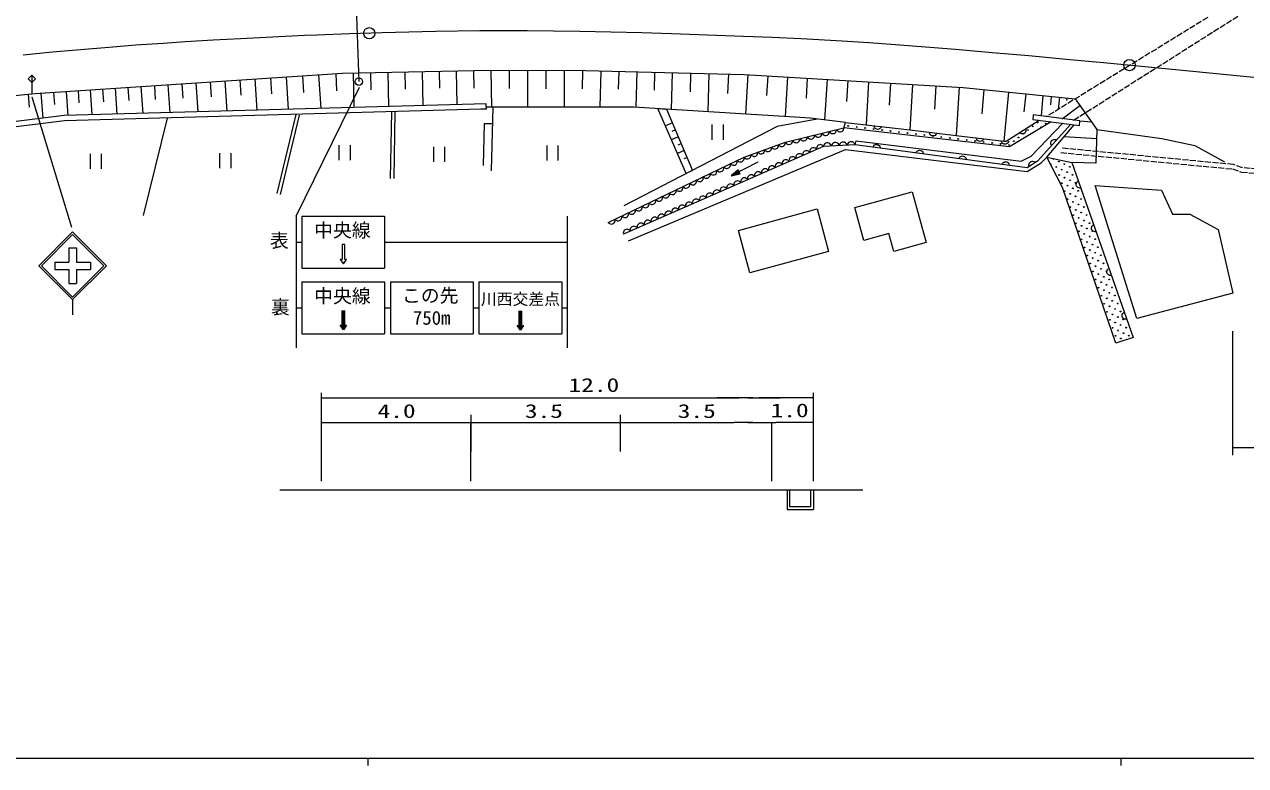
# Model space of a CAD drawing. Units: millimetres, scale not verified. Extents: x -60515 to 579485, y -102535 to 257465.
# Drawn here: x 121916 to 284026, y 81465 to 179864 of the extents above; entities that cross this region are included whole.
import ezdxf
from ezdxf.enums import TextEntityAlignment as Align

# ---------------------------------------------------------------- set-up
doc = ezdxf.new("R2010")
doc.units = ezdxf.units.MM
doc.header["$LTSCALE"] = 1000
doc.linetypes.add('CHAIN', pattern=[18.5, 12, -1.5, 3.5, -1.5])
doc.linetypes.add('USER2', pattern=[1, 0.8, -0.2])
for name, color, linetype, lineweight in [('M-BGD', 7, 'Continuous', 13), ('M-BGD-CRST', 7, 'Continuous', 13), ('M-BMK-LINE', 2, 'CHAIN', 13), ('M-BMK-SRVR', 3, 'Continuous', 13), ('M-STR-HTXT', 7, 'Continuous', 13), ('M-STR-STRC', 7, 'Continuous', 13), ('M-TTL-BAND', 7, 'Continuous', 13)]:
    doc.layers.add(name, color=color, linetype=linetype, lineweight=lineweight)
doc.styles.add('ＭＳ ゴシック', font='')
doc.styles.get('ＭＳ ゴシック').set_extended_font_data('MS Gothic')

# ---------------------------------------------------------------- blocks, each defined once
blk = doc.blocks.new('BUHIN2')
at = {"color": 7, "linetype": 'Continuous', "lineweight": 13}
blk.add_lwpolyline([(0, -500), (115, -462.5), (212.5, -402.5), (322.5, -305), (382.5, -195), (420, -77.5), (420, 77.5), (382.5, 195), (322.5, 305), (212.5, 402.5), (115, 460), (0, 500)], dxfattribs=at)
blk = doc.blocks.new('BUHIN5')
at = {"color": 7, "linetype": 'Continuous', "lineweight": 13}
blk.add_lwpolyline([(0, 500), (115, 460), (212, 400), (322, 305), (382, 195), (418, 78), (418, -78), (382, -195), (322, -305), (212, -402), (115, -462), (0, -500)], dxfattribs=at)
blk = doc.blocks.new('BUHIN9')
at = {"color": 7, "linetype": 'Continuous', "lineweight": 13}
for p, q in [((-770, 1000), (-770, -1000)), ((765, -1000), (765, 1000))]:
    blk.add_line(p, q, dxfattribs=at)
blk = doc.blocks.new('BUHIN11')
at = {"color": 7, "linetype": 'Continuous', "lineweight": 13}
for points in [[(0, 0), (-300, -1200), (300, -1200)], [(0, -246), (210, -1125), (-210, -1125)], [(0, -366), (165, -1080), (-165, -1080)], [(0, -489), (120, -1035), (-120, -1035)], [(0, -609), (75, -990), (-75, -990)]]:
    blk.add_lwpolyline(points, close=True, dxfattribs=at)
for points in [[(0, -123), (255, -1170), (-255, -1170), (0, -126)], [(0, -945), (0, -732), (30, -945), (-30, -945), (0, -732)]]:
    blk.add_lwpolyline(points, dxfattribs=at)
blk = doc.blocks.new('BUHIN13')
at = {"color": 7, "linetype": 'Continuous', "lineweight": 13}
blk.add_lwpolyline([(0, 2500), (-481, 2012), (0, 1500), (481, 2012), (0, 2500), (0, 0)], dxfattribs=at)
blk = doc.blocks.new('BUHIN16')
at = {"color": 7, "linetype": 'Continuous', "lineweight": 13}
blk.add_circle((0, 0), 500, dxfattribs=at)
blk = doc.blocks.new('BUHIN1')
at = {"color": 3, "linetype": 'Continuous', "lineweight": 13}
for radius in [750, 22.5]:
    blk.add_circle((0, 0), radius, dxfattribs=at)

msp = doc.modelspace()

# ---------------------------------------------------------------- hatches: boundary and pattern name
at = {"layer": 'M-STR-STRC'}
for points in [[(164436, 139922), (164076, 139922), (164076, 141902), (164436, 141902)], [(187938, 139872), (187578, 139872), (187578, 141852), (187938, 141852)], [(164256, 139322), (163836, 139922), (164076, 139922), (164436, 139922), (164676, 139922)], [(187758, 139272), (187338, 139872), (187578, 139872), (187938, 139872), (188178, 139872)]]:
    msp.add_hatch(color=256, dxfattribs=at).paths.add_polyline_path(points)

# ---------------------------------------------------------------- linework, layer by layer
at = {"layer": 'M-BGD', "linetype": 'USER2'}
for p, q in [((279000, 180790), (257593, 167620)), ((261196, 167159), (283138, 181041)), ((259484, 162846), (282277, 160671)), ((282406, 161262), (259541, 163443)), ((282277, 160671), (283482, 160252)), ((283608, 160844), (282406, 161262)), ((320500, 157706), (283608, 160844)), ((283482, 160252), (320449, 157108))]:
    msp.add_line(p, q, dxfattribs=at)
at = {"layer": 'M-BGD'}
for p, q in [((164158, 173397), (183855, 173779)), ((167863, 173469), (167908, 171182)), ((170161, 173514), (170249, 168959)), ((172438, 173558), (172482, 171290)), ((174716, 173602), (174803, 169086)), ((176974, 173646), (177017, 171398)), ((179232, 173690), (179319, 169213)), ((181526, 173734), (181572, 171395)), ((183821, 173779), (183915, 168898)), ((183855, 173779), (196378, 173737)), ((186262, 173771), (186281, 171335)), ((188702, 173763), (188686, 168898)), ((191135, 173755), (191127, 171326)), ((193568, 173747), (193551, 168898)), ((195992, 173738), (195959, 171318)), ((196378, 173737), (217475, 173228)), ((198416, 173688), (198300, 168898)), ((200811, 173630), (200754, 171260)), ((203206, 173572), (203093, 168881)), ((205552, 173516), (205494, 171124)), ((207897, 173459), (207779, 168584)), ((123364, 170681), (164158, 173397)), ((140952, 171852), (141199, 168144)), ((142806, 171975), (142932, 170086)), ((144660, 172099), (144916, 168249)), ((146585, 172227), (146715, 170265)), ((148510, 172355), (148776, 168357)), ((150509, 172488), (150645, 170451)), ((152508, 172622), (152785, 168469)), ((154584, 172760), (154725, 170644)), ((156661, 172898), (156948, 168586)), ((158817, 173042), (158963, 170844)), ((160973, 173185), (161271, 168707)), ((163268, 173338), (163366, 171053)), ((165566, 173425), (165655, 168830)), ((210335, 173400), (210275, 170915)), ((212772, 173341), (212650, 168275)), ((215369, 173279), (215259, 170698)), ((217475, 173228), (246554, 171487)), ((217964, 173198), (217650, 167958)), ((220584, 173042), (220427, 170417)), ((223204, 172885), (222890, 167626)), ((225834, 172727), (225675, 170068)), ((228463, 172570), (228141, 167190)), ((231221, 172405), (231055, 169635)), ((233978, 172240), (233637, 166540)), ((236899, 172065), (236723, 169131)), ((239820, 171890), (239459, 165852)), ((91727, 167665), (123364, 170681)), ((122399, 170589), (122536, 168893)), ((124117, 170731), (124339, 167402)), ((125782, 170842), (125890, 169212)), ((127446, 170953), (127658, 167765)), ((129040, 171059), (129148, 169434)), ((130634, 171165), (130854, 167854)), ((132289, 171275), (132401, 169588)), ((133944, 171385), (134173, 167947)), ((135663, 171500), (135780, 169748)), ((137382, 171614), (137620, 168044)), ((139167, 171733), (139288, 169914)), ((242915, 171705), (242729, 168596)), ((246011, 171542), (245627, 165123)), ((246554, 171487), (261425, 169978)), ((249279, 171211), (249030, 167990)), ((252547, 170879), (251934, 164377)), ((254836, 170647), (254611, 168262)), ((257125, 170414), (256870, 167713)), ((258214, 170304), (258108, 169184)), ((183218, 169322), (127184, 167752)), ((182518, 168602), (127237, 167053)), ((183218, 168622), (182518, 168602)), ((182518, 168602), (182518, 168612)), ((182518, 168602), (182518, 168612)), ((182518, 168602), (182518, 168612)), ((182518, 168602), (182518, 168612)), ((182518, 168602), (182518, 168612)), ((183218, 168898), (183218, 169322)), ((202830, 168898), (183218, 168898)), ((183218, 168898), (183218, 168622)), ((184077, 168898), (183865, 160430)), ((226263, 167412), (202830, 168898)), ((209785, 160073), (205984, 168698)), ((205984, 168698), (207165, 168623)), ((207165, 168623), (210594, 160492)), ((259303, 170193), (259151, 168579)), ((259695, 167351), (262039, 169109)), ((260298, 170092), (260268, 169774)), ((261425, 169978), (264301, 165905)), ((127237, 167053), (86710, 162068)), ((127184, 167752), (87494, 162870)), ((140868, 167435), (137699, 154489)), ((157960, 167914), (155417, 157419)), ((155903, 157301), (158446, 167796)), ((170642, 168269), (170481, 159402)), ((170981, 159393), (171142, 168260)), ((227166, 167305), (221852, 166317)), ((230897, 166864), (226263, 167412)), ((252223, 164375), (256608, 167141)), ((255841, 167844), (255765, 167249)), ((255765, 167249), (261964, 166456)), ((262040, 167051), (255841, 167844)), ((261964, 166456), (262040, 167051)), ((262040, 167051), (263583, 166922)), ((182956, 166644), (182832, 161127)), ((184021, 166644), (182956, 166644)), ((221852, 166317), (201486, 155779)), ((207942, 166780), (207004, 166384)), ((208329, 165863), (207867, 165668)), ((222937, 164232), (230715, 166150)), ((230715, 166150), (230897, 166864)), ((252698, 163611), (230715, 166150)), ((230897, 166864), (239459, 165852)), ((239459, 165852), (245627, 165123)), ((258196, 166938), (252698, 163611)), ((255564, 162388), (259779, 166735)), ((260822, 166602), (256397, 161688)), ((257621, 162255), (261286, 166542)), ((264301, 165905), (264158, 161448)), ((264301, 165905), (272927, 164735)), ((208716, 164945), (207807, 164562)), ((209104, 164025), (208657, 163836)), ((217442, 162255), (222937, 164232)), ((232181, 163879), (228002, 163674)), ((232181, 163879), (232334, 164426)), ((255028, 160835), (232181, 163879)), ((232334, 164426), (254249, 161687)), ((245627, 165123), (251934, 164377)), ((251934, 164377), (252223, 164375)), ((259961, 164993), (264263, 164722)), ((272927, 164735), (277304, 163786)), ((277304, 163786), (281220, 161626)), ((199417, 153578), (217442, 162255)), ((228002, 163674), (201428, 152037)), ((202112, 151154), (230905, 163266)), ((209492, 163104), (208613, 162733)), ((209881, 162183), (209448, 162001)), ((230905, 163266), (255036, 160324)), ((254249, 161687), (255564, 162388)), ((256882, 161482), (257621, 162255)), ((259702, 158199), (257621, 162255)), ((257621, 162255), (260951, 161515)), ((210594, 160492), (209785, 160073)), ((219286, 161584), (215733, 159747)), ((256397, 161688), (255028, 160835)), ((255036, 160324), (256882, 161482)), ((264158, 161448), (260951, 161515)), ((260951, 161515), (269086, 138284)), ((232162, 155536), (239786, 157644)), ((239786, 157644), (241646, 150914)), ((266791, 137546), (259702, 158199)), ((264067, 158466), (272878, 157847)), ((269579, 140839), (264067, 158466)), ((272878, 157847), (274337, 154674)), ((216691, 152520), (227133, 155372)), ((227133, 155372), (228674, 149732)), ((233366, 151181), (232162, 155536)), ((274337, 154674), (276628, 154674)), ((276628, 154674), (280377, 152621)), ((218232, 146879), (216691, 152520)), ((280377, 152621), (282341, 144201)), ((236679, 152097), (233366, 151181)), ((237336, 149722), (236679, 152097)), ((241646, 150914), (237336, 149722)), ((228674, 149732), (218232, 146879)), ((282341, 144201), (269579, 140839)), ((269086, 138284), (266791, 137546))]:
    msp.add_line(p, q, dxfattribs=at)
for centre in [(231278, 166382), (232401, 166249), (233525, 166116), (234648, 165983), (235772, 165850), (236895, 165718), (238019, 165585), (239142, 165452), (240266, 165319), (254509, 165344), (255138, 165839), (255766, 166335), (256394, 166830), (256889, 166202), (257518, 166697), (241389, 165186), (242513, 165053), (243637, 164921), (244760, 164788), (245884, 164655), (247007, 164522), (248131, 164389), (249254, 164256), (250378, 164124), (251501, 163991), (252625, 163858), (253253, 164353), (253881, 164849), (258523, 162003), (258896, 160935), (259243, 161656), (259617, 160588), (259964, 161309), (260685, 160962), (259270, 159867), (259991, 159520), (260338, 160241), (260712, 159173), (261059, 159894), (261433, 158826), (259644, 158799), (260018, 157732), (260365, 158453), (260739, 157385), (261086, 158106), (261807, 157759), (260392, 156664), (260766, 155596), (261113, 156317), (261460, 157038), (261834, 155970), (262181, 156691), (262554, 155623), (261140, 154528), (261487, 155249), (261861, 154181), (262207, 154902), (262928, 154555), (261514, 153460), (261887, 152393), (262234, 153113), (262581, 153834), (262955, 152767), (263302, 153487), (263676, 152420), (262261, 151325), (262608, 152046), (262982, 150978), (263329, 151699), (264050, 151352), (262635, 150257), (263009, 149189), (263356, 149910), (263703, 150631), (264077, 149563), (264424, 150284), (264798, 149216), (263383, 148121), (263730, 148842), (264104, 147774), (264451, 148495), (265172, 148148), (263757, 147054), (264131, 145986), (264478, 146707), (264825, 147427), (265198, 146360), (265545, 147081), (265919, 146013), (264505, 144918), (264852, 145639), (265225, 144571), (265572, 145292), (266293, 144945), (264878, 143850), (265252, 142782), (265599, 143503), (265946, 144224), (266320, 143156), (266667, 143877), (267041, 142809), (265626, 141715), (265973, 142435), (266347, 141368), (266694, 142088), (267068, 141021), (267415, 141741), (266000, 140647), (266374, 139579), (266721, 140300), (267442, 139953), (267789, 140674), (268163, 139606), (266748, 138511), (267095, 139232), (267469, 138164), (267816, 138885), (268536, 138538)]:
    msp.add_circle(centre, 50, dxfattribs=at)
for centre, start, end in [((256261, 165707), 74.24562, 167.61871), ((258176, 161282), 219.10658, 195.19508)]:
    msp.add_arc(centre, 50, start, end, dxfattribs=at)
at = {"layer": 'M-BGD-CRST'}
for p, q in [((161359, 119223), (161359, 130941)), ((161359, 130279), (165282, 130279)), ((163863, 130279), (182312, 130279)), ((167750, 130279), (177143, 130279)), ((177143, 130279), (185115, 130279)), ((183696, 130279), (216737, 130279)), ((218631, 130279), (213885, 130279)), ((217928, 130279), (222262, 130279)), ((226658, 130279), (219410, 130279)), ((226658, 119223), (226658, 130941)), ((161359, 127023), (165282, 127023)), ((163863, 127023), (166367, 127023)), ((166367, 127023), (181192, 127023)), ((167750, 127023), (177143, 127023)), ((177143, 127023), (185115, 127023)), ((181192, 128023), (181192, 123144)), ((181192, 119223), (181192, 127023)), ((181192, 127023), (182312, 127023)), ((183696, 127023), (186199, 127023)), ((186199, 127023), (201024, 127023)), ((201024, 128023), (201024, 123144)), ((201024, 127023), (216127, 127023)), ((218631, 127023), (216127, 127023)), ((217928, 127023), (221651, 127023)), ((221134, 119223), (221134, 127023)), ((226658, 127023), (221651, 127023)), ((155806, 118087), (233233, 118087)), ((169033, 118087), (169418, 118087)), ((216028, 118087), (223495, 118087)), ((223166, 118087), (223166, 115459)), ((223495, 118087), (223495, 115840)), ((225136, 118087), (225751, 118087)), ((226285, 118087), (227526, 118087)), ((226285, 118087), (226285, 115840)), ((226658, 118087), (229033, 118087)), ((226658, 118087), (228326, 118087)), ((226658, 118087), (226658, 115459)), ((223166, 115459), (226658, 115459)), ((223495, 115840), (226285, 115840))]:
    msp.add_line(p, q, dxfattribs=at)
at = {"layer": 'M-BMK-LINE'}
msp.add_lwpolyline([(121737, 175837), (125630, 176204), (129365, 176537), (133112, 176850), (136721, 177133), (140331, 177395), (143315, 177596), (146957, 177816), (150600, 178015), (154843, 178226), (159088, 178416), (160766, 178487), (165083, 178652), (169400, 178797), (172949, 178898), (176497, 178978), (182355, 179059), (185494, 179068), (188643, 179056), (192142, 179022), (195650, 178967), (199758, 178881), (203866, 178776), (207834, 178658), (212592, 178499), (217359, 178320), (221186, 178158), (225021, 177975), (230462, 177675), (234004, 177446), (237544, 177197), (241542, 176894), (245538, 176571), (250389, 176156), (255239, 175722), (260208, 175261), (265185, 174789), (270670, 174265), (275637, 173787), (280613, 173311), (285580, 172838)], dxfattribs=at)
at = {"layer": 'M-STR-HTXT'}
for p, q in [((282277, 139133), (282277, 122680)), ((282277, 123680), (367469, 123680))]:
    msp.add_line(p, q, dxfattribs=at)
at = {"layer": 'M-STR-STRC'}
for p, q in [((165754, 188374), (166311, 172271)), ((122915, 170229), (128163, 152930)), ((157981, 154418), (166400, 171550)), ((157981, 154418), (157981, 145682)), ((158749, 154418), (169733, 154418)), ((158749, 154418), (158749, 147506)), ((169733, 154418), (169733, 147506)), ((194005, 136946), (194005, 154418)), ((123812, 147822), (128312, 152322)), ((124166, 147822), (128312, 151969)), ((132812, 147822), (128312, 152322)), ((132459, 147822), (128312, 151969)), ((157981, 150962), (158749, 150962)), ((169733, 150962), (194005, 150962)), ((127814, 150182), (127813, 148322)), ((127814, 150182), (128814, 150182)), ((128814, 150182), (128813, 148322)), ((164436, 150638), (164076, 150638)), ((164076, 150638), (164076, 148658)), ((164436, 148658), (164436, 150638)), ((123812, 147822), (128312, 143322)), ((124166, 147822), (128312, 143675)), ((125952, 148322), (125952, 147322)), ((125952, 148322), (127813, 148322)), ((128312, 143675), (132459, 147822)), ((128312, 143322), (132812, 147822)), ((128813, 148322), (130672, 148322)), ((130672, 148322), (130672, 147322)), ((164076, 148658), (163836, 148658)), ((163836, 148658), (164256, 148058)), ((164256, 148058), (164676, 148658)), ((164676, 148658), (164436, 148658)), ((125952, 147322), (127813, 147322)), ((127813, 147322), (127812, 145462)), ((128813, 147322), (128812, 145462)), ((128813, 147322), (130672, 147322)), ((158749, 147506), (169733, 147506)), ((127812, 145462), (128812, 145462)), ((157981, 145682), (157981, 136946)), ((158749, 145682), (169733, 145682)), ((158749, 145682), (158749, 138770)), ((169733, 145682), (169733, 138770)), ((170501, 145682), (181485, 145682)), ((170501, 145682), (170501, 138770)), ((181485, 145682), (181485, 138770)), ((182253, 145682), (193237, 145682)), ((182253, 145682), (182253, 138770)), ((193237, 145682), (193237, 138770)), ((128312, 143322), (128312, 141322)), ((157981, 142226), (158749, 142226)), ((164076, 139922), (164076, 141902)), ((164436, 139922), (164436, 141902)), ((169733, 142226), (170501, 142226)), ((181485, 142226), (182253, 142226)), ((187578, 139872), (187578, 141852)), ((187938, 139872), (187938, 141852)), ((193237, 142226), (194005, 142226)), ((164256, 139322), (163836, 139922)), ((163836, 139922), (164676, 139922)), ((164676, 139922), (164256, 139322)), ((187758, 139272), (187338, 139872)), ((187338, 139872), (188178, 139872)), ((188178, 139872), (187758, 139272)), ((158749, 138770), (169733, 138770)), ((170501, 138770), (181485, 138770)), ((182253, 138770), (193237, 138770))]:
    msp.add_line(p, q, dxfattribs=at)
at = {"layer": 'M-TTL-BAND'}
for p, q in [((-60515, 82465), (478485, 82465)), ((167485, 82465), (167485, 81465)), ((267485, 82465), (267485, 81465))]:
    msp.add_line(p, q, dxfattribs=at)

# ---------------------------------------------------------------- block references
at = {"layer": 'M-BGD'}
for name, p in [('BUHIN13', (122892, 170636)), ('BUHIN9', (213934, 165555)), ('BUHIN9', (164443, 162846)), ('BUHIN9', (192019, 162797)), ('BUHIN9', (131400, 161685)), ('BUHIN9', (148575, 161781)), ('BUHIN9', (176973, 162604))]:
    msp.add_blockref(name, p, dxfattribs=at)
for p, xscale, yscale, rotation in [((227312, 165311), 1.001324, 1.001324, 283.85186), ((228284, 165551), 1.001324, 1.001324, 283.85186), ((229256, 165790), 1.001324, 1.001324, 283.85186), ((230229, 166030), 1.001324, 1.001324, 283.85186), ((221563, 163738), 0.9732284, 0.9732284, 289.7865), ((222479, 164067), 0.9732284, 0.9732284, 289.7865), ((223423, 164352), 1.001324, 1.001324, 283.85186), ((224395, 164592), 1.001324, 1.001324, 283.85186), ((225368, 164832), 1.001324, 1.001324, 283.85186), ((226340, 165071), 1.001324, 1.001324, 283.85186), ((227544, 163473), 1.000357, 1.000357, 113.64895), ((228524, 163699), 1.046082, 1.046082, 92.80435), ((229569, 163751), 1.046082, 1.046082, 92.80435), ((230614, 163802), 1.046082, 1.046082, 92.80435), ((231659, 163853), 1.046082, 1.046082, 92.80435), ((216992, 162039), 1.00025, 1.00025, 295.70675), ((217900, 162420), 0.9732284, 0.9732284, 289.7865), ((218816, 162750), 0.9732284, 0.9732284, 289.7865), ((219732, 163079), 0.9732284, 0.9732284, 289.7865), ((220648, 163409), 0.9732284, 0.9732284, 289.7865), ((223878, 161868), 1.000357, 1.000357, 113.64895), ((224794, 162269), 1.000357, 1.000357, 113.64895), ((225711, 162671), 1.000357, 1.000357, 113.64895), ((226627, 163072), 1.000357, 1.000357, 113.64895), ((213387, 160303), 1.00025, 1.00025, 295.70675), ((214288, 160737), 1.00025, 1.00025, 295.70675), ((215189, 161171), 1.00025, 1.00025, 295.70675), ((216091, 161605), 1.00025, 1.00025, 295.70675), ((220213, 160263), 1.000357, 1.000357, 113.64895), ((221129, 160664), 1.000357, 1.000357, 113.64895), ((222045, 161066), 1.000357, 1.000357, 113.64895), ((222962, 161467), 1.000357, 1.000357, 113.64895), ((210683, 159001), 1.00025, 1.00025, 295.70675), ((211584, 159435), 1.00025, 1.00025, 295.70675), ((212486, 159869), 1.00025, 1.00025, 295.70675), ((216547, 158658), 1.000357, 1.000357, 113.64895), ((217464, 159059), 1.000357, 1.000357, 113.64895), ((218380, 159460), 1.000357, 1.000357, 113.64895), ((219296, 159862), 1.000357, 1.000357, 113.64895), ((207078, 157266), 1.00025, 1.00025, 295.70675), ((207979, 157700), 1.00025, 1.00025, 295.70675), ((208881, 158134), 1.00025, 1.00025, 295.70675), ((209782, 158568), 1.00025, 1.00025, 295.70675), ((212882, 157053), 1.000357, 1.000357, 113.64895), ((213798, 157454), 1.000357, 1.000357, 113.64895), ((214715, 157855), 1.000357, 1.000357, 113.64895), ((215631, 158257), 1.000357, 1.000357, 113.64895), ((203473, 155530), 1.00025, 1.00025, 295.70675), ((204374, 155964), 1.00025, 1.00025, 295.70675), ((205276, 156398), 1.00025, 1.00025, 295.70675), ((206177, 156832), 1.00025, 1.00025, 295.70675), ((208300, 155046), 1.000357, 1.000357, 113.64895), ((209217, 155448), 1.000357, 1.000357, 113.64895), ((210133, 155849), 1.000357, 1.000357, 113.64895), ((211049, 156250), 1.000357, 1.000357, 113.64895), ((211966, 156652), 1.000357, 1.000357, 113.64895), ((199868, 153795), 1.00025, 1.00025, 295.70675), ((200769, 154229), 1.00025, 1.00025, 295.70675), ((201671, 154663), 1.00025, 1.00025, 295.70675), ((202572, 155097), 1.00025, 1.00025, 295.70675), ((204635, 153441), 1.000357, 1.000357, 113.64895), ((205551, 153843), 1.000357, 1.000357, 113.64895), ((206468, 154244), 1.000357, 1.000357, 113.64895), ((207384, 154645), 1.000357, 1.000357, 113.64895), ((201886, 152237), 1.000357, 1.000357, 113.64895), ((202802, 152639), 1.000357, 1.000357, 113.64895), ((203718, 153040), 1.000357, 1.000357, 113.64895)]:
    msp.add_blockref('BUHIN2', p, dxfattribs=dict(at, xscale=xscale, yscale=yscale, rotation=rotation))
for name, p, rotation in [('BUHIN5', (235178, 166358), 263.25741), ('BUHIN5', (242543, 165487), 263.25741), ('BUHIN5', (254416, 165758), 302.24714), ('BUHIN5', (235037, 163498), 82.41306), ('BUHIN5', (248780, 164750), 263.25741), ('BUHIN5', (252078, 164376), 269.5792), ('BUHIN5', (258610, 164145), 138.00293), ('BUHIN5', (240749, 162737), 82.41306), ('BUHIN5', (246460, 161977), 82.41306), ('BUHIN11', (215733, 159747), 117.34102), ('BUHIN5', (252172, 161216), 82.41306), ('BUHIN5', (255713, 161262), 121.89079), ('BUHIN5', (261968, 158611), 199.29692), ('BUHIN5', (264002, 152804), 199.29692), ('BUHIN5', (266035, 146996), 199.29692), ('BUHIN5', (268069, 141188), 199.29692)]:
    msp.add_blockref(name, p, dxfattribs=dict(at, rotation=rotation))
at = {"layer": 'M-BMK-SRVR'}
for p in [(167701, 178691), (268615, 174468)]:
    msp.add_blockref('BUHIN1', p, dxfattribs=at)
at = {"layer": 'M-STR-STRC'}
msp.add_blockref('BUHIN16', (166311, 172271), dxfattribs=at)

# ---------------------------------------------------------------- texts
at = {"layer": 'M-BGD-CRST', "style": 'ＭＳ ゴシック', "width": 1.35}
for s, p in [('12.0', (194148, 130515)), ('4.0', (168802, 127065)), ('3.5', (188354, 127065)), ('3.5', (208649, 127065)), ('1.0', (220978, 127154))]:
    msp.add_text(s, height=1833, rotation=0.1, dxfattribs=at).set_placement(p, align=Align.BOTTOM_LEFT)
at = {"layer": 'M-STR-STRC', "style": 'ＭＳ ゴシック'}
for s, height, p in [('中央線', 1833, (160381, 151072)), ('表', 1833, (154501, 149696)), ('中央線', 1833, (160381, 142336)), ('この先', 1833, (172038, 142414)), ('川西交差点', 1540, (182513, 142172)), ('裏', 1833, (154643, 140872)), ('750m', 1833, (173488, 139442))]:
    msp.add_text(s, height=height, dxfattribs=at).set_placement(p, align=Align.BOTTOM_LEFT)

doc.saveas('drawing.dxf')
